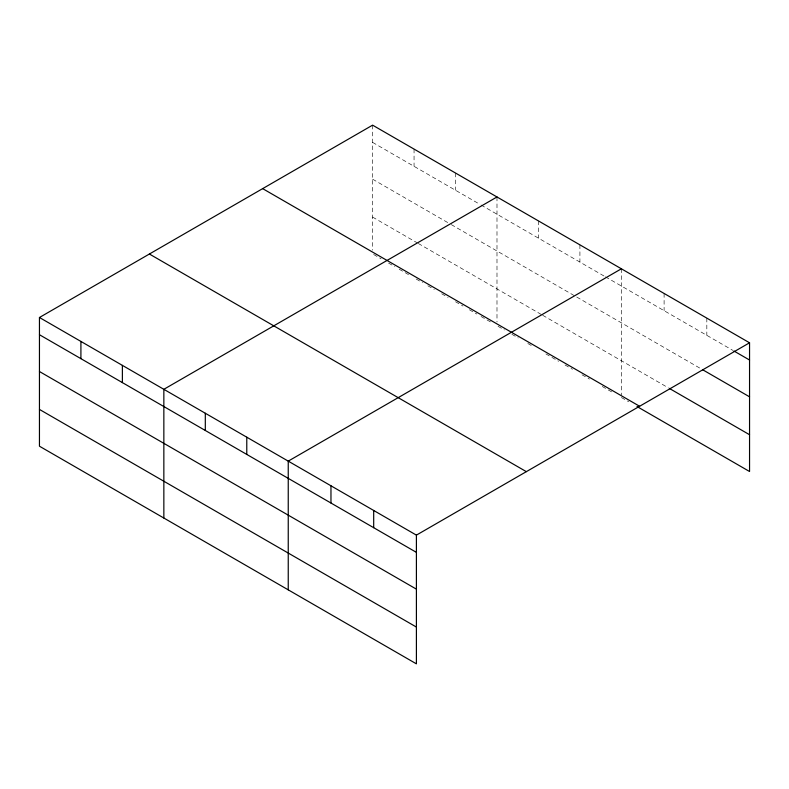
<?xml version="1.0" encoding="UTF-8"?>
<svg xmlns="http://www.w3.org/2000/svg" width="789" height="789" viewBox="0 0 789 789"><rect width="100%" height="100%" fill="white"/><g stroke="black" fill="none" stroke-linecap="round" stroke-linejoin="round"><path stroke-width="0.59" stroke-dasharray="3.94 2.96" d="M372.595 142.385L479.978 204.39M481.043 205.002L604.374 276.209M605.439 276.821L732.882 350.395M372.595 179.182L450.203 223.987M451.269 224.599L575.664 296.427M576.729 297.039L701.618 369.144M372.595 217.083L417.243 242.864M418.308 243.476L541.639 314.683M542.704 315.294L668.273 387.793M373.651 254.482L381.097 258.782M388.543 263.082L394.914 266.761M399.175 269.217L408.741 274.74M416.188 279.04L422.559 282.718M427.875 285.796L434.256 289.474M441.702 293.774L448.083 297.453M455.519 301.753L462.965 306.053M469.347 309.732L476.783 314.032M481.043 316.488L490.61 322.011M498.046 326.301L504.427 329.989M511.874 334.289L518.255 337.968M527.821 343.491L532.072 345.947M545.899 353.926L558.651 361.293M565.032 364.982L572.479 369.272M582.045 374.795L589.491 379.095M602.244 386.462L613.941 393.218M621.387 397.508L628.675 401.719M706.826 318.125L706.826 335.355M664.101 293.459L664.101 310.698M621.387 268.793L621.387 395.062M579.915 244.856L579.915 262.086M538.453 220.92L538.453 238.15M496.991 196.974L496.991 322.011M455.519 173.038L455.519 190.267M414.057 149.091L414.057 166.331M372.595 125.155L372.595 250.192"/><path stroke-width="1.18" d="M416.405 589.146L416.405 535.129L39.45 317.494L39.45 446.209L416.405 663.845L416.405 589.146L39.45 371.52M637.009 406.532L749.55 471.506L749.55 342.791L372.595 125.155L39.45 317.494M496.991 196.974L163.846 389.312L163.846 518.028M621.387 268.793L288.241 461.131L288.241 589.847M416.405 535.129L749.55 342.791M733.918 350.997L749.55 360.021M702.664 369.745L749.55 396.818M669.319 388.395L749.55 434.719M262.658 188.63L639.613 406.266M149.387 254.019L526.342 471.654M39.45 334.723L416.405 552.359M39.45 409.422L416.405 627.058M373.69 510.463L373.69 527.693M330.966 485.797L330.966 503.027M246.779 437.195L246.779 454.425M205.308 413.249L205.308 430.488M122.384 365.376L122.384 382.606M80.912 341.43L80.912 358.67"/></g></svg>
